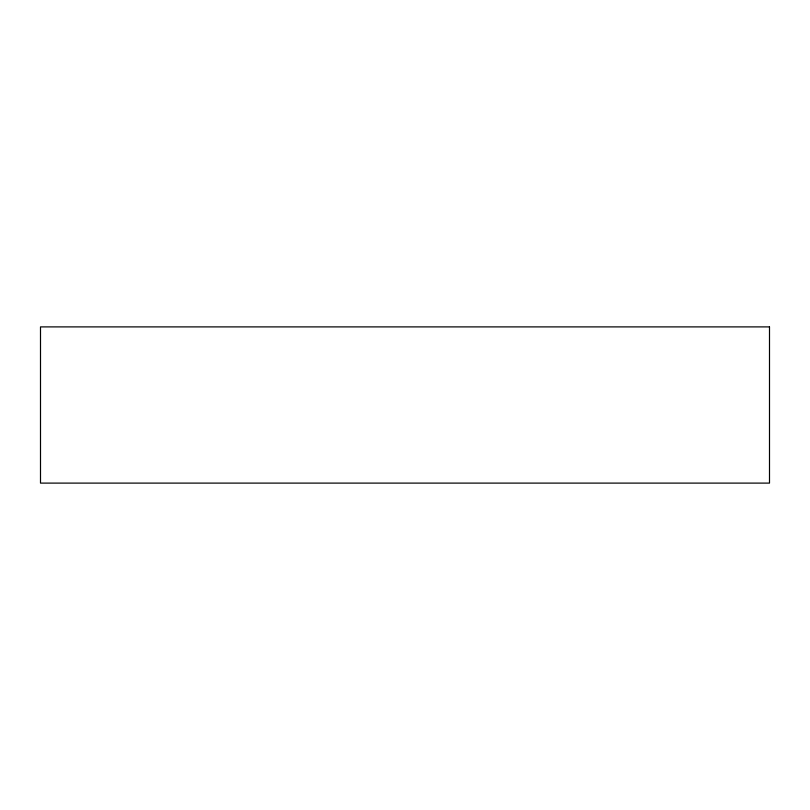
<?xml version="1.0" encoding="UTF-8"?>
<svg xmlns="http://www.w3.org/2000/svg" width="810" height="810" viewBox="0 0 810 810"><rect width="100%" height="100%" fill="white"/><g stroke="black" fill="none" stroke-linecap="round" stroke-linejoin="round"><path stroke-width="1.21" d="M769.5 326.896L40.5 326.896L40.5 483.104L769.5 483.104L769.5 326.896"/></g></svg>
